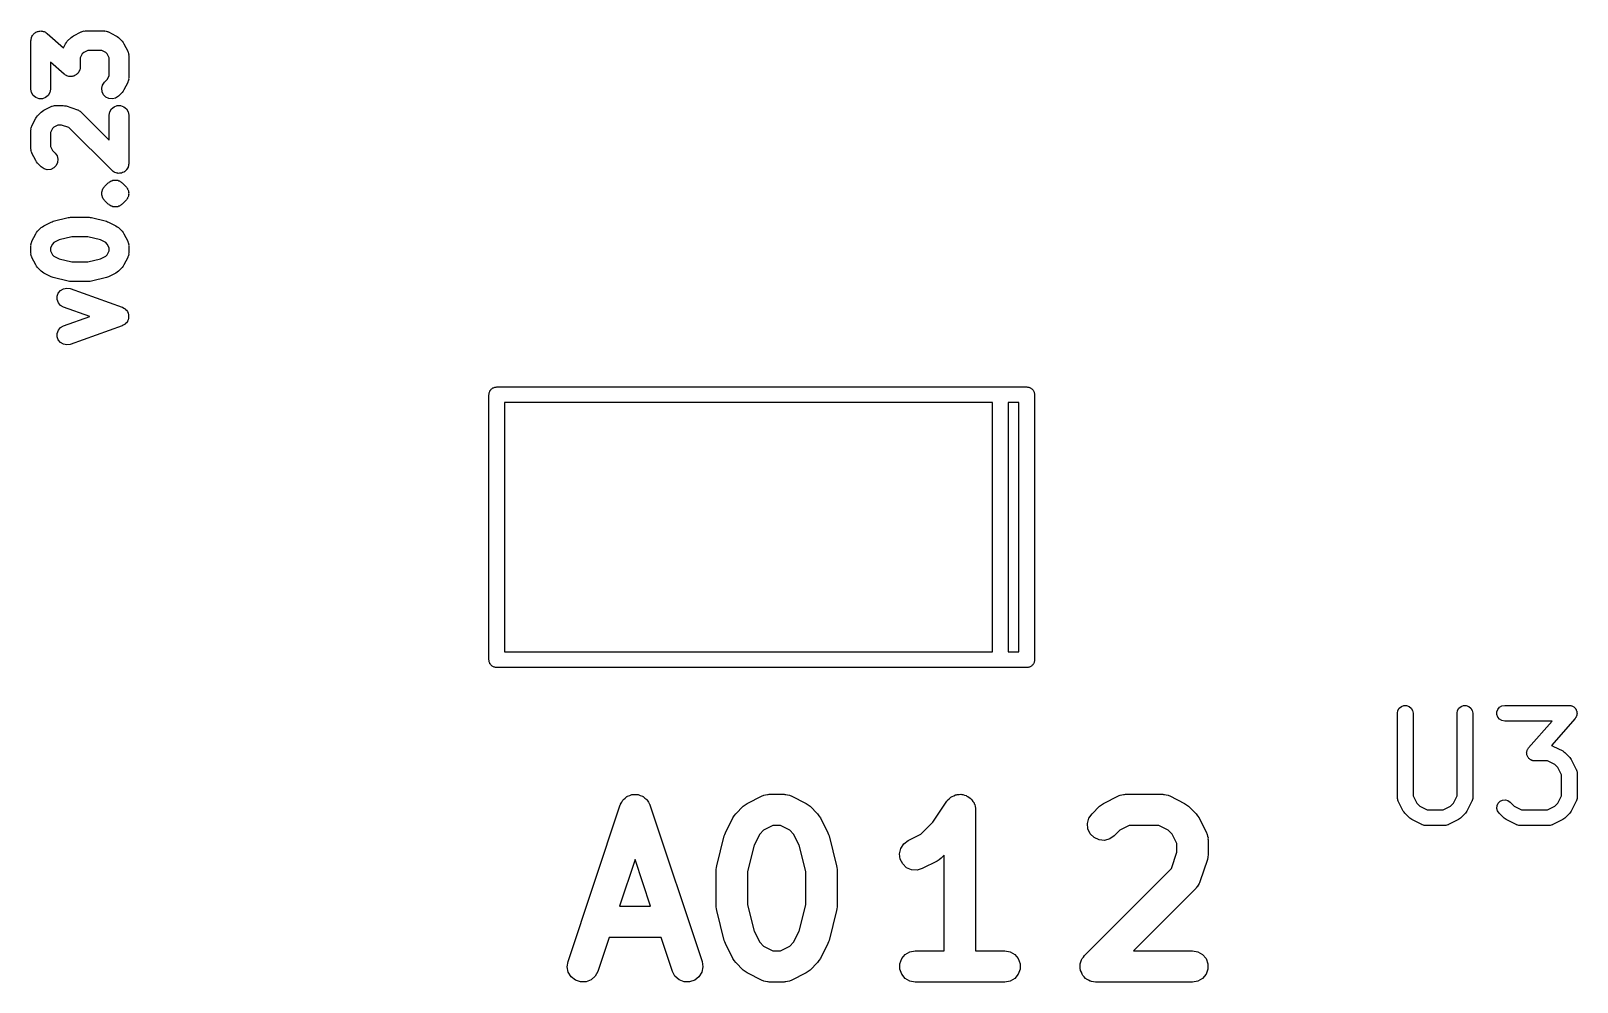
# Model space of a CAD drawing. Extents: x -2.5 to 29.1, y -2.1 to 32.5.
# Drawn here: x -2.5 to 12.31, y 23.37 to 32.49 of the extents above; entities that cross this region are included whole.
import ezdxf

# ---------------------------------------------------------------- set-up
doc = ezdxf.new("R2010")
doc.units = 0
doc.header["$MEASUREMENT"] = 0
doc.layers.add('BLACK', color=7, linetype='CONTINUOUS')

msp = doc.modelspace()

# ---------------------------------------------------------------- linework, layer by layer
at = {"layer": 'Black'}
for p, q in [((-2.48253, 32.4531), (-2.47551, 32.459)), ((-2.47551, 32.459), (-2.46948, 32.4659)), ((-2.46948, 32.4659), (-2.46313, 32.4694)), ((-2.46313, 32.4694), (-2.45759, 32.474)), ((-2.45759, 32.474), (-2.44898, 32.4772)), ((-2.44898, 32.4772), (-2.44095, 32.4816)), ((-2.44095, 32.4816), (-2.4338, 32.4827)), ((-2.4338, 32.4827), (-2.42699, 32.4852)), ((-2.42699, 32.4852), (-2.41783, 32.4852)), ((-2.41783, 32.4852), (-2.40877, 32.4866)), ((-2.40877, 32.4866), (-2.40167, 32.4852)), ((-2.40167, 32.4852), (-2.39443, 32.4852)), ((-2.39443, 32.4852), (-2.38582, 32.482)), ((-2.38582, 32.482), (-2.37683, 32.4803)), ((-2.37683, 32.4803), (-2.37064, 32.4765)), ((-2.37064, 32.4765), (-2.36384, 32.474)), ((-2.36384, 32.474), (-2.35682, 32.4682)), ((-2.35682, 32.4682), (-2.34898, 32.4634)), ((-2.34898, 32.4634), (-2.19185, 32.3259)), ((-2.0955, 32.441), (-2.02407, 32.4767)), ((-2.02407, 32.4767), (-2.01889, 32.4783)), ((-2.01889, 32.4783), (-2.01421, 32.481)), ((-2.01421, 32.481), (-2.00339, 32.4829)), ((-2.00339, 32.4829), (-1.99286, 32.486)), ((-1.99286, 32.486), (-1.98747, 32.4857)), ((-1.98747, 32.4857), (-1.98214, 32.4866)), ((-1.98214, 32.4866), (-1.80357, 32.4866)), ((-1.80357, 32.4866), (-1.79825, 32.4857)), ((-1.79825, 32.4857), (-1.79285, 32.486)), ((-1.79285, 32.486), (-1.78232, 32.4829)), ((-1.78232, 32.4829), (-1.77151, 32.481)), ((-1.77151, 32.481), (-1.76683, 32.4783)), ((-1.76683, 32.4783), (-1.76164, 32.4767)), ((-1.76164, 32.4767), (-1.69022, 32.441)), ((-2.50446, 32.3929), (-2.50287, 32.4019)), ((-2.50446, 31.9286), (-2.50446, 32.3929)), ((-2.50287, 32.4019), (-2.50268, 32.411)), ((-2.50268, 32.411), (-2.50007, 32.4178)), ((-2.50007, 32.4178), (-2.49881, 32.4249)), ((-2.49881, 32.4249), (-2.49423, 32.4329)), ((-2.49423, 32.4329), (-2.49092, 32.4414)), ((-2.49092, 32.4414), (-2.48615, 32.4469)), ((-2.48615, 32.4469), (-2.48253, 32.4531)), ((-2.19185, 32.3259), (-2.17314, 32.3634)), ((-2.17314, 32.3634), (-2.16419, 32.3754)), ((-2.16419, 32.3754), (-2.15558, 32.3877)), ((-2.15558, 32.3877), (-2.11986, 32.4234)), ((-2.11986, 32.4234), (-2.10755, 32.4321)), ((-2.10755, 32.4321), (-2.0955, 32.441)), ((-1.69022, 32.441), (-1.67816, 32.4321)), ((-1.67816, 32.4321), (-1.66585, 32.4234)), ((-1.66585, 32.4234), (-1.63014, 32.3877)), ((-1.63014, 32.3877), (-1.62153, 32.3754)), ((-1.62153, 32.3754), (-1.61258, 32.3634)), ((-1.61258, 32.3634), (-1.57686, 32.2919)), ((-2.18674, 32.0723), (-2.31696, 32.1863)), ((-2.31696, 32.1863), (-2.31696, 31.9286)), ((-2.01224, 32.2659), (-2.03125, 32.2279)), ((-2.03125, 32.2279), (-2.03125, 32.1429)), ((-1.99804, 32.2801), (-2.01224, 32.2659)), ((-1.96001, 32.2991), (-1.99804, 32.2801)), ((-1.8257, 32.2991), (-1.96001, 32.2991)), ((-1.78768, 32.2801), (-1.8257, 32.2991)), ((-1.77348, 32.2659), (-1.78768, 32.2801)), ((-1.75446, 32.2279), (-1.77348, 32.2659)), ((-1.75446, 32.0578), (-1.75446, 32.2279)), ((-1.57686, 32.2919), (-1.57532, 32.2867)), ((-1.57532, 32.2867), (-1.57262, 32.2821)), ((-1.57262, 32.2821), (-1.57071, 32.2712)), ((-1.57071, 32.2712), (-1.56758, 32.2607)), ((-1.56758, 32.2607), (-1.5679, 32.2553)), ((-1.5679, 32.2553), (-1.56696, 32.25)), ((-1.56696, 32.25), (-1.56696, 32.0357)), ((-2.1789, 32.0676), (-2.18674, 32.0723)), ((-2.17188, 32.0617), (-2.1789, 32.0676)), ((-2.16507, 32.0592), (-2.17188, 32.0617)), ((-2.15888, 32.0554), (-2.16507, 32.0592)), ((-2.14989, 32.0537), (-2.15888, 32.0554)), ((-2.14128, 32.0505), (-2.14989, 32.0537)), ((-2.13404, 32.0505), (-2.14128, 32.0505)), ((-2.12694, 32.0491), (-2.13404, 32.0505)), ((-2.11789, 32.0505), (-2.12694, 32.0491)), ((-2.10872, 32.0505), (-2.11789, 32.0505)), ((-2.10192, 32.053), (-2.10872, 32.0505)), ((-2.09477, 32.0541), (-2.10192, 32.053)), ((-2.08674, 32.0585), (-2.09477, 32.0541)), ((-2.07812, 32.0617), (-2.08674, 32.0585)), ((-2.07258, 32.0663), (-2.07812, 32.0617)), ((-2.06624, 32.0698), (-2.07258, 32.0663)), ((-2.0602, 32.0767), (-2.06624, 32.0698)), ((-2.05318, 32.0826), (-2.0602, 32.0767)), ((-2.04956, 32.0889), (-2.05318, 32.0826)), ((-2.0448, 32.0943), (-2.04956, 32.0889)), ((-2.04148, 32.1029), (-2.0448, 32.0943)), ((-2.0369, 32.1108), (-2.04148, 32.1029)), ((-2.03565, 32.1179), (-2.0369, 32.1108)), ((-2.03303, 32.1247), (-2.03565, 32.1179)), ((-2.03284, 32.1338), (-2.03303, 32.1247)), ((-2.03125, 32.1429), (-2.03284, 32.1338)), ((-1.79843, 31.9949), (-1.77348, 32.0198)), ((-1.77348, 32.0198), (-1.75446, 32.0578)), ((-1.57071, 32.0145), (-1.57262, 32.0037)), ((-1.56758, 32.025), (-1.57071, 32.0145)), ((-1.56696, 32.0357), (-1.5679, 32.0304)), ((-1.5679, 32.0304), (-1.56758, 32.025)), ((-2.49881, 31.8965), (-2.50446, 31.9286)), ((-2.48253, 31.8683), (-2.49881, 31.8965)), ((-2.45759, 31.8474), (-2.48253, 31.8683)), ((-2.3389, 31.8683), (-2.36384, 31.8474)), ((-2.32262, 31.8965), (-2.3389, 31.8683)), ((-2.31696, 31.9286), (-2.32262, 31.8965)), ((-1.82554, 31.9367), (-1.81711, 31.9682)), ((-1.8227, 31.9043), (-1.82554, 31.9367)), ((-1.80894, 31.8748), (-1.8227, 31.9043)), ((-1.81711, 31.9682), (-1.79843, 31.9949)), ((-1.78592, 31.8518), (-1.80894, 31.8748)), ((-1.66585, 31.8623), (-1.69252, 31.8436)), ((-1.63014, 31.898), (-1.66585, 31.8623)), ((-1.62153, 31.9103), (-1.63014, 31.898)), ((-1.61258, 31.9224), (-1.62153, 31.9103)), ((-1.57686, 31.9938), (-1.61258, 31.9224)), ((-1.57532, 31.999), (-1.57686, 31.9938)), ((-1.57262, 32.0037), (-1.57532, 31.999)), ((-2.42699, 31.8362), (-2.45759, 31.8474)), ((-2.39443, 31.8362), (-2.42699, 31.8362)), ((-2.40558, 31.7091), (-2.39328, 31.7178)), ((-2.36384, 31.8474), (-2.39443, 31.8362)), ((-2.39328, 31.7178), (-2.38121, 31.7267)), ((-2.38121, 31.7267), (-2.30978, 31.7624)), ((-2.30978, 31.7624), (-2.3046, 31.764)), ((-2.3046, 31.764), (-2.29992, 31.7667)), ((-2.29992, 31.7667), (-2.2891, 31.7686)), ((-2.2891, 31.7686), (-2.27858, 31.7717)), ((-2.27858, 31.7717), (-2.27318, 31.7714)), ((-2.27318, 31.7714), (-2.26786, 31.7723)), ((-2.26786, 31.7723), (-2.19643, 31.7723)), ((-2.19643, 31.7723), (-2.18164, 31.7697)), ((-2.18164, 31.7697), (-2.16678, 31.7675)), ((-2.16678, 31.7675), (-2.05964, 31.7318)), ((-2.05964, 31.7318), (-2.05489, 31.7292)), ((-2.05489, 31.7292), (-2.04967, 31.7278)), ((-2.04967, 31.7278), (-2.04067, 31.7215)), ((-2.04067, 31.7215), (-2.03101, 31.7163)), ((-2.03101, 31.7163), (-2.02742, 31.7122)), ((-1.75641, 31.838), (-1.78592, 31.8518)), ((-1.72397, 31.8352), (-1.75641, 31.838)), ((-1.74881, 31.7106), (-1.73253, 31.7388)), ((-1.73253, 31.7388), (-1.70759, 31.7598)), ((-1.69252, 31.8436), (-1.72397, 31.8352)), ((-1.70759, 31.7598), (-1.67699, 31.7709)), ((-1.67699, 31.7709), (-1.64443, 31.7709)), ((-1.64443, 31.7709), (-1.61384, 31.7598)), ((-1.61384, 31.7598), (-1.5889, 31.7388)), ((-1.5889, 31.7388), (-1.57262, 31.7106)), ((-2.50072, 31.557), (-2.49881, 31.5678)), ((-2.49881, 31.5678), (-2.49611, 31.5725)), ((-2.49611, 31.5725), (-2.49457, 31.5776)), ((-2.49457, 31.5776), (-2.45885, 31.6491)), ((-2.45885, 31.6491), (-2.4499, 31.6611)), ((-2.4499, 31.6611), (-2.44129, 31.6734)), ((-2.44129, 31.6734), (-2.40558, 31.7091)), ((-2.28375, 31.5658), (-2.29795, 31.5516)), ((-2.24573, 31.5848), (-2.28375, 31.5658)), ((-2.21164, 31.5848), (-2.24573, 31.5848)), ((-2.13993, 31.5609), (-2.21164, 31.5848)), ((-2.02742, 31.7122), (-2.02299, 31.7091)), ((-2.02299, 31.7091), (-1.75446, 31.4406)), ((-1.75446, 31.6786), (-1.74881, 31.7106)), ((-1.75446, 31.4406), (-1.75446, 31.6786)), ((-1.57262, 31.7106), (-1.56696, 31.6786)), ((-1.56696, 31.6786), (-1.56696, 31.2143)), ((-2.50446, 31.5357), (-2.50352, 31.541)), ((-2.50446, 31.3571), (-2.50446, 31.5357)), ((-2.50385, 31.5464), (-2.50072, 31.557)), ((-2.50352, 31.541), (-2.50385, 31.5464)), ((-2.29795, 31.5516), (-2.31696, 31.5136)), ((-2.31696, 31.5136), (-2.31696, 31.3793)), ((-1.727, 31.148), (-2.13993, 31.5609)), ((-2.50352, 31.3518), (-2.50446, 31.3571)), ((-2.50385, 31.3464), (-2.50352, 31.3518)), ((-2.50072, 31.3359), (-2.50385, 31.3464)), ((-2.49881, 31.3251), (-2.50072, 31.3359)), ((-2.49611, 31.3204), (-2.49881, 31.3251)), ((-2.49457, 31.3152), (-2.49611, 31.3204)), ((-2.45885, 31.2438), (-2.49457, 31.3152)), ((-2.31696, 31.3793), (-2.29795, 31.3412)), ((-2.29795, 31.3412), (-2.27299, 31.3163)), ((-2.27299, 31.3163), (-2.25432, 31.2896)), ((-2.25432, 31.2896), (-2.24589, 31.2582)), ((-2.4499, 31.2317), (-2.45885, 31.2438)), ((-2.44129, 31.2194), (-2.4499, 31.2317)), ((-2.40558, 31.1837), (-2.44129, 31.2194)), ((-2.37891, 31.165), (-2.40558, 31.1837)), ((-2.34746, 31.1566), (-2.37891, 31.165)), ((-2.31502, 31.1594), (-2.34746, 31.1566)), ((-2.28551, 31.1732), (-2.31502, 31.1594)), ((-2.26249, 31.1962), (-2.28551, 31.1732)), ((-2.24873, 31.2257), (-2.26249, 31.1962)), ((-2.24589, 31.2582), (-2.24873, 31.2257)), ((-1.71697, 31.141), (-1.727, 31.148)), ((-1.70759, 31.1331), (-1.71697, 31.141)), ((-1.70371, 31.1317), (-1.70759, 31.1331)), ((-1.70033, 31.1293), (-1.70371, 31.1317)), ((-1.68851, 31.1261), (-1.70033, 31.1293)), ((-1.67699, 31.122), (-1.68851, 31.1261)), ((-1.67287, 31.122), (-1.67699, 31.122)), ((-1.66888, 31.1209), (-1.67287, 31.122)), ((-1.65668, 31.122), (-1.66888, 31.1209)), ((-1.64443, 31.122), (-1.65668, 31.122)), ((-1.64056, 31.1234), (-1.64443, 31.122)), ((-1.63645, 31.1237), (-1.64056, 31.1234)), ((-1.62534, 31.1289), (-1.63645, 31.1237)), ((-1.61384, 31.1331), (-1.62534, 31.1289)), ((-1.61068, 31.1357), (-1.61384, 31.1331)), ((-1.60694, 31.1375), (-1.61068, 31.1357)), ((-1.59828, 31.1462), (-1.60694, 31.1375)), ((-1.5889, 31.154), (-1.59828, 31.1462)), ((-1.58684, 31.1576), (-1.5889, 31.154)), ((-1.58392, 31.1605), (-1.58684, 31.1576)), ((-1.57874, 31.1716), (-1.58392, 31.1605)), ((-1.57262, 31.1822), (-1.57874, 31.1716)), ((-1.5719, 31.1863), (-1.57262, 31.1822)), ((-1.57016, 31.19), (-1.5719, 31.1863)), ((-1.56909, 31.2022), (-1.57016, 31.19)), ((-1.56696, 31.2143), (-1.56909, 31.2022)), ((-1.81474, 30.9716), (-1.81333, 30.9754)), ((-1.81333, 30.9754), (-1.81068, 30.9786)), ((-1.81068, 30.9786), (-1.80894, 30.9823)), ((-1.80894, 30.9823), (-1.80314, 30.9881)), ((-1.80314, 30.9881), (-1.79844, 30.9949)), ((-1.79844, 30.9949), (-1.76272, 31.0306)), ((-1.76272, 31.0306), (-1.75601, 31.0353)), ((-1.75601, 31.0353), (-1.7502, 31.0411)), ((-1.7502, 31.0411), (-1.74276, 31.0445)), ((-1.74276, 31.0445), (-1.73605, 31.0493)), ((-1.73605, 31.0493), (-1.72813, 31.0514)), ((-1.72813, 31.0514), (-1.72069, 31.0548)), ((-1.72069, 31.0548), (-1.71252, 31.0556)), ((-1.71252, 31.0556), (-1.7046, 31.0577)), ((-1.7046, 31.0577), (-1.69643, 31.057)), ((-1.69643, 31.057), (-1.68826, 31.0577)), ((-1.68826, 31.0577), (-1.68034, 31.0556)), ((-1.68034, 31.0556), (-1.67217, 31.0548)), ((-1.67217, 31.0548), (-1.66473, 31.0514)), ((-1.66473, 31.0514), (-1.65681, 31.0493)), ((-1.65681, 31.0493), (-1.65009, 31.0445)), ((-1.65009, 31.0445), (-1.64266, 31.0411)), ((-1.64266, 31.0411), (-1.63685, 31.0353)), ((-1.63685, 31.0353), (-1.63014, 31.0306)), ((-1.63014, 31.0306), (-1.59442, 30.9949)), ((-1.59442, 30.9949), (-1.58972, 30.9881)), ((-1.58972, 30.9881), (-1.58392, 30.9823)), ((-1.58392, 30.9823), (-1.58217, 30.9786)), ((-1.58217, 30.9786), (-1.57952, 30.9754)), ((-1.57952, 30.9754), (-1.57811, 30.9716)), ((-1.82554, 30.9367), (-1.82447, 30.9407)), ((-1.82482, 30.9286), (-1.82554, 30.9367)), ((-1.82554, 30.9204), (-1.82482, 30.9286)), ((-1.82447, 30.9164), (-1.82554, 30.9204)), ((-1.82447, 30.9449), (-1.82306, 30.9487)), ((-1.82447, 30.9407), (-1.82447, 30.9449)), ((-1.82447, 30.9123), (-1.82447, 30.9164)), ((-1.82306, 30.9084), (-1.82447, 30.9123)), ((-1.82306, 30.9487), (-1.8227, 30.9528)), ((-1.8227, 30.9043), (-1.82306, 30.9084)), ((-1.8227, 30.9528), (-1.81923, 30.9603)), ((-1.81923, 30.8969), (-1.8227, 30.9043)), ((-1.81923, 30.9603), (-1.81711, 30.9682)), ((-1.81711, 30.8889), (-1.81923, 30.8969)), ((-1.81711, 30.9682), (-1.81474, 30.9716)), ((-1.81474, 30.8856), (-1.81711, 30.8889)), ((-1.81333, 30.8817), (-1.81474, 30.8856)), ((-1.81068, 30.8785), (-1.81333, 30.8817)), ((-1.80894, 30.8748), (-1.81068, 30.8785)), ((-1.80314, 30.869), (-1.80894, 30.8748)), ((-1.79843, 30.8623), (-1.80314, 30.869)), ((-1.76272, 30.8266), (-1.79843, 30.8623)), ((-1.756, 30.8219), (-1.76272, 30.8266)), ((-1.63014, 30.8266), (-1.63686, 30.8219)), ((-1.59442, 30.8623), (-1.63014, 30.8266)), ((-1.58972, 30.869), (-1.59442, 30.8623)), ((-1.58392, 30.8748), (-1.58972, 30.869)), ((-1.58217, 30.8785), (-1.58392, 30.8748)), ((-1.57952, 30.8817), (-1.58217, 30.8785)), ((-1.57811, 30.8856), (-1.57952, 30.8817)), ((-1.57811, 30.9716), (-1.57575, 30.9682)), ((-1.57575, 30.8889), (-1.57811, 30.8856)), ((-1.57575, 30.9682), (-1.57362, 30.9603)), ((-1.57363, 30.8969), (-1.57575, 30.8889)), ((-1.57016, 30.9043), (-1.57363, 30.8969)), ((-1.57362, 30.9603), (-1.57016, 30.9528)), ((-1.57016, 30.9528), (-1.5698, 30.9487)), ((-1.5698, 30.9084), (-1.57016, 30.9043)), ((-1.5698, 30.9487), (-1.56839, 30.9449)), ((-1.56839, 30.9123), (-1.5698, 30.9084)), ((-1.56839, 30.9449), (-1.56839, 30.9407)), ((-1.56839, 30.9407), (-1.56732, 30.9367)), ((-1.56732, 30.9204), (-1.56839, 30.9164)), ((-1.56839, 30.9164), (-1.56839, 30.9123)), ((-1.56732, 30.9367), (-1.56803, 30.9286)), ((-1.56803, 30.9286), (-1.56732, 30.9204)), ((-2.29059, 30.6624), (-2.14774, 30.6981)), ((-2.14774, 30.6981), (-2.1363, 30.6989)), ((-2.1363, 30.6989), (-2.125, 30.7009)), ((-2.125, 30.7009), (-1.94643, 30.7009)), ((-1.94643, 30.7009), (-1.93513, 30.6989)), ((-1.93513, 30.6989), (-1.92369, 30.6981)), ((-1.92369, 30.6981), (-1.78083, 30.6624)), ((-1.7502, 30.8161), (-1.756, 30.8219)), ((-1.74277, 30.8126), (-1.7502, 30.8161)), ((-1.73605, 30.8079), (-1.74277, 30.8126)), ((-1.72813, 30.8058), (-1.73605, 30.8079)), ((-1.72069, 30.8023), (-1.72813, 30.8058)), ((-1.71252, 30.8016), (-1.72069, 30.8023)), ((-1.7046, 30.7995), (-1.71252, 30.8016)), ((-1.69643, 30.8002), (-1.7046, 30.7995)), ((-1.68826, 30.7995), (-1.69643, 30.8002)), ((-1.68033, 30.8016), (-1.68826, 30.7995)), ((-1.67216, 30.8023), (-1.68033, 30.8016)), ((-1.66473, 30.8058), (-1.67216, 30.8023)), ((-1.65681, 30.8079), (-1.66473, 30.8058)), ((-1.65009, 30.8126), (-1.65681, 30.8079)), ((-1.64266, 30.8161), (-1.65009, 30.8126)), ((-1.63686, 30.8219), (-1.64266, 30.8161)), ((-2.49457, 30.4705), (-2.45885, 30.5419)), ((-2.45885, 30.5419), (-2.4499, 30.554)), ((-2.4499, 30.554), (-2.44129, 30.5663)), ((-2.44129, 30.5663), (-2.40558, 30.602)), ((-2.40558, 30.602), (-2.39328, 30.6106)), ((-2.39328, 30.6106), (-2.38121, 30.6196)), ((-2.38121, 30.6196), (-2.30978, 30.6553)), ((-2.30978, 30.6553), (-2.29996, 30.6582)), ((-2.29996, 30.6582), (-2.29059, 30.6624)), ((-1.78083, 30.6624), (-1.77147, 30.6582)), ((-1.77147, 30.6582), (-1.76164, 30.6553)), ((-1.76164, 30.6553), (-1.69022, 30.6196)), ((-1.69022, 30.6196), (-1.67815, 30.6106)), ((-1.67815, 30.6106), (-1.66585, 30.602)), ((-1.66585, 30.602), (-1.63014, 30.5663)), ((-1.63014, 30.5663), (-1.62153, 30.554)), ((-1.62153, 30.554), (-1.61258, 30.5419)), ((-1.61258, 30.5419), (-1.57686, 30.4705)), ((-2.50446, 30.4286), (-2.50352, 30.4339)), ((-2.50446, 30.3571), (-2.50446, 30.4286)), ((-2.50385, 30.4393), (-2.50072, 30.4498)), ((-2.50352, 30.4339), (-2.50385, 30.4393)), ((-2.50072, 30.4498), (-2.49881, 30.4606)), ((-2.49881, 30.4606), (-2.49611, 30.4653)), ((-2.49611, 30.4653), (-2.49457, 30.4705)), ((-2.29795, 30.4445), (-2.31696, 30.4064)), ((-2.31696, 30.4064), (-2.31696, 30.3793)), ((-2.31696, 30.3793), (-2.29795, 30.3412)), ((-2.28375, 30.4587), (-2.29795, 30.4445)), ((-2.23514, 30.483), (-2.28375, 30.4587)), ((-2.11346, 30.5134), (-2.23514, 30.483)), ((-1.95797, 30.5134), (-2.11346, 30.5134)), ((-1.83629, 30.483), (-1.95797, 30.5134)), ((-1.78767, 30.4587), (-1.83629, 30.483)), ((-1.77348, 30.4445), (-1.78767, 30.4587)), ((-1.75446, 30.4064), (-1.77348, 30.4445)), ((-1.77348, 30.3412), (-1.75446, 30.3793)), ((-1.75446, 30.3793), (-1.75446, 30.4064)), ((-1.57686, 30.4705), (-1.57532, 30.4653)), ((-1.57532, 30.4653), (-1.57262, 30.4606)), ((-1.57262, 30.4606), (-1.57071, 30.4498)), ((-1.57071, 30.4498), (-1.56758, 30.4393)), ((-1.56758, 30.4393), (-1.5679, 30.4339)), ((-1.5679, 30.4339), (-1.56696, 30.4286)), ((-1.56696, 30.4286), (-1.56696, 30.3571)), ((-2.50352, 30.3518), (-2.50446, 30.3571)), ((-2.50385, 30.3464), (-2.50352, 30.3518)), ((-2.50072, 30.3359), (-2.50385, 30.3464)), ((-2.49881, 30.3251), (-2.50072, 30.3359)), ((-2.49611, 30.3204), (-2.49881, 30.3251)), ((-2.49457, 30.3152), (-2.49611, 30.3204)), ((-2.45885, 30.2438), (-2.49457, 30.3152)), ((-2.4499, 30.2317), (-2.45885, 30.2438)), ((-2.44129, 30.2194), (-2.4499, 30.2317)), ((-2.29795, 30.3412), (-2.28375, 30.327)), ((-2.28375, 30.327), (-2.23514, 30.3027)), ((-2.23514, 30.3027), (-2.11346, 30.2723)), ((-2.11346, 30.2723), (-1.95797, 30.2723)), ((-1.95797, 30.2723), (-1.83629, 30.3027)), ((-1.83629, 30.3027), (-1.78768, 30.327)), ((-1.78768, 30.327), (-1.77348, 30.3412)), ((-1.62153, 30.2317), (-1.63014, 30.2194)), ((-1.61258, 30.2438), (-1.62153, 30.2317)), ((-1.57686, 30.3152), (-1.61258, 30.2438)), ((-1.57532, 30.3204), (-1.57686, 30.3152)), ((-1.57262, 30.3251), (-1.57532, 30.3204)), ((-1.57071, 30.3359), (-1.57262, 30.3251)), ((-1.56758, 30.3464), (-1.57071, 30.3359)), ((-1.56696, 30.3571), (-1.5679, 30.3518)), ((-1.5679, 30.3518), (-1.56758, 30.3464)), ((-2.40558, 30.1837), (-2.44129, 30.2194)), ((-2.39328, 30.1751), (-2.40558, 30.1837)), ((-2.38121, 30.1661), (-2.39328, 30.1751)), ((-2.30978, 30.1304), (-2.38121, 30.1661)), ((-2.29996, 30.1275), (-2.30978, 30.1304)), ((-2.29059, 30.1233), (-2.29996, 30.1275)), ((-2.14774, 30.0876), (-2.29059, 30.1233)), ((-2.1363, 30.0868), (-2.14774, 30.0876)), ((-2.125, 30.0848), (-2.1363, 30.0868)), ((-1.94643, 30.0848), (-2.125, 30.0848)), ((-1.93513, 30.0868), (-1.94643, 30.0848)), ((-1.92369, 30.0876), (-1.93513, 30.0868)), ((-1.78083, 30.1233), (-1.92369, 30.0876)), ((-1.77147, 30.1275), (-1.78083, 30.1233)), ((-1.76164, 30.1304), (-1.77147, 30.1275)), ((-1.69022, 30.1661), (-1.76164, 30.1304)), ((-1.67816, 30.1751), (-1.69022, 30.1661)), ((-1.66585, 30.1837), (-1.67816, 30.1751)), ((-1.63014, 30.2194), (-1.66585, 30.1837)), ((-2.25314, 29.9443), (-2.24219, 29.975)), ((-2.25294, 29.9117), (-2.25314, 29.9443)), ((-2.24219, 29.975), (-2.22141, 30)), ((-2.22141, 30), (-2.19331, 30.0165)), ((-2.19331, 30.0165), (-2.16128, 30.0223)), ((-2.16128, 30.0223), (-2.12918, 30.0169)), ((-2.12918, 30.0169), (-1.62918, 29.8383)), ((-2.24162, 29.8812), (-2.25294, 29.9117)), ((-2.22054, 29.8564), (-2.24162, 29.8812)), ((-2.19225, 29.8403), (-2.22054, 29.8564)), ((-1.93945, 29.75), (-2.19225, 29.8403)), ((-1.62918, 29.8383), (-1.62868, 29.838)), ((-1.62868, 29.838), (-1.62812, 29.8379)), ((-1.62812, 29.8379), (-1.61452, 29.8299)), ((-1.61452, 29.8299), (-1.60089, 29.8222)), ((-1.60089, 29.8222), (-1.60052, 29.8217)), ((-1.60052, 29.8217), (-1.60002, 29.8214)), ((-1.60002, 29.8214), (-1.58997, 29.8093)), ((-1.58997, 29.8093), (-1.57981, 29.7974)), ((-1.57981, 29.7974), (-1.57961, 29.7968)), ((-1.57961, 29.7968), (-1.57924, 29.7964)), ((-1.57924, 29.7964), (-1.57394, 29.7815)), ((-2.24162, 29.6188), (-2.22054, 29.6436)), ((-2.22054, 29.6436), (-2.19224, 29.6597)), ((-2.19224, 29.6597), (-1.93945, 29.75)), ((-1.62918, 29.6617), (-2.12918, 29.4831)), ((-1.62868, 29.662), (-1.62918, 29.6617)), ((-1.62812, 29.6621), (-1.62868, 29.662)), ((-1.61455, 29.67), (-1.62812, 29.6621)), ((-1.60089, 29.6778), (-1.61455, 29.67)), ((-1.60052, 29.6783), (-1.60089, 29.6778)), ((-1.60002, 29.6785), (-1.60052, 29.6783)), ((-1.58999, 29.6907), (-1.60002, 29.6785)), ((-1.57981, 29.7026), (-1.58999, 29.6907)), ((-1.57961, 29.7032), (-1.57981, 29.7026)), ((-1.57924, 29.7036), (-1.57961, 29.7032)), ((-1.57396, 29.7184), (-1.57924, 29.7036)), ((-1.56849, 29.7332), (-1.57396, 29.7184)), ((-1.57394, 29.7815), (-1.56849, 29.7668)), ((-1.56849, 29.7668), (-1.56848, 29.7663)), ((-1.56848, 29.7337), (-1.56849, 29.7332)), ((-1.56848, 29.7663), (-1.56829, 29.7657)), ((-1.56829, 29.7343), (-1.56848, 29.7337)), ((-1.56829, 29.7657), (-1.56839, 29.75)), ((-1.56839, 29.75), (-1.56829, 29.7343)), ((-2.25314, 29.5557), (-2.25294, 29.5883)), ((-2.24219, 29.525), (-2.25314, 29.5557)), ((-2.25294, 29.5883), (-2.24162, 29.6188)), ((-2.22141, 29.5), (-2.24219, 29.525)), ((-2.19331, 29.4835), (-2.22141, 29.5)), ((-2.16128, 29.4777), (-2.19331, 29.4835)), ((-2.12918, 29.4831), (-2.16128, 29.4777)), ((1.89927, 29.0425), (1.90255, 29.0482)), ((1.90255, 29.0482), (1.90757, 29.0524)), ((1.90757, 29.0524), (1.91179, 29.0575)), ((1.91179, 29.0575), (1.91747, 29.0607)), ((1.91747, 29.0607), (1.9225, 29.065)), ((1.9225, 29.065), (1.92867, 29.0672)), ((1.92867, 29.0672), (1.93435, 29.0705)), ((1.93435, 29.0705), (1.94081, 29.0716)), ((1.94081, 29.0716), (1.94698, 29.0739)), ((1.94698, 29.0739), (1.95354, 29.0739)), ((1.95354, 29.0739), (1.96, 29.075)), ((1.96, 29.075), (4.5, 29.075)), ((4.5, 29.075), (7.04, 29.075)), ((7.04, 29.075), (7.04646, 29.0739)), ((7.04646, 29.0739), (7.05302, 29.0739)), ((7.05302, 29.0739), (7.05919, 29.0716)), ((7.05919, 29.0716), (7.06565, 29.0705)), ((7.06565, 29.0705), (7.07133, 29.0672)), ((7.07133, 29.0672), (7.0775, 29.065)), ((7.0775, 29.065), (7.08253, 29.0607)), ((7.08253, 29.0607), (7.08821, 29.0575)), ((7.08821, 29.0575), (7.09243, 29.0524)), ((7.09243, 29.0524), (7.09745, 29.0482)), ((7.09745, 29.0482), (7.10073, 29.0425)), ((1.885, 29), (1.88614, 29.0065)), ((1.885, 26.46), (1.885, 29)), ((1.88614, 29.013), (1.88838, 29.0192)), ((1.88614, 29.0065), (1.88614, 29.013)), ((1.88838, 29.0192), (1.88952, 29.0257)), ((1.88952, 29.0257), (1.8928, 29.0313)), ((1.8928, 29.0313), (1.89505, 29.0375)), ((1.89505, 29.0375), (1.89927, 29.0425)), ((4.5, 28.925), (2.035, 28.925)), ((2.035, 28.925), (2.035, 26.535)), ((6.711, 28.925), (4.5, 28.925)), ((6.711, 26.535), (6.711, 28.925)), ((6.861, 28.925), (6.861, 26.535)), ((6.965, 28.925), (6.861, 28.925)), ((6.965, 26.535), (6.965, 28.925)), ((7.10073, 29.0425), (7.10495, 29.0375)), ((7.10495, 29.0375), (7.1072, 29.0313)), ((7.1072, 29.0313), (7.11048, 29.0257)), ((7.11048, 29.0257), (7.11162, 29.0192)), ((7.11162, 29.0192), (7.11386, 29.013)), ((7.11386, 29.013), (7.11386, 29.0065)), ((7.11386, 29.0065), (7.115, 29)), ((7.115, 29), (7.115, 26.46)), ((2.035, 26.535), (4.5, 26.535)), ((4.5, 26.535), (6.711, 26.535)), ((6.861, 26.535), (6.965, 26.535)), ((1.88614, 26.4535), (1.885, 26.46)), ((1.88614, 26.447), (1.88614, 26.4535)), ((1.88838, 26.4408), (1.88614, 26.447)), ((1.88952, 26.4343), (1.88838, 26.4408)), ((1.8928, 26.4287), (1.88952, 26.4343)), ((1.89505, 26.4225), (1.8928, 26.4287)), ((1.89927, 26.4175), (1.89505, 26.4225)), ((1.90255, 26.4118), (1.89927, 26.4175)), ((1.90757, 26.4076), (1.90255, 26.4118)), ((1.91179, 26.4025), (1.90757, 26.4076)), ((1.91747, 26.3993), (1.91179, 26.4025)), ((1.9225, 26.395), (1.91747, 26.3993)), ((1.92867, 26.3928), (1.9225, 26.395)), ((1.93435, 26.3895), (1.92867, 26.3928)), ((1.94081, 26.3884), (1.93435, 26.3895)), ((1.94698, 26.3861), (1.94081, 26.3884)), ((1.95354, 26.3861), (1.94698, 26.3861)), ((1.96, 26.385), (1.95354, 26.3861)), ((4.5, 26.385), (1.96, 26.385)), ((7.04, 26.385), (4.5, 26.385)), ((7.04646, 26.3861), (7.04, 26.385)), ((7.05302, 26.3861), (7.04646, 26.3861)), ((7.05919, 26.3884), (7.05302, 26.3861)), ((7.06565, 26.3895), (7.05919, 26.3884)), ((7.07133, 26.3928), (7.06565, 26.3895)), ((7.0775, 26.395), (7.07133, 26.3928)), ((7.08253, 26.3993), (7.0775, 26.395)), ((7.08821, 26.4025), (7.08253, 26.3993)), ((7.09243, 26.4076), (7.08821, 26.4025)), ((7.09745, 26.4118), (7.09243, 26.4076)), ((7.10073, 26.4175), (7.09745, 26.4118)), ((7.10495, 26.4225), (7.10073, 26.4175)), ((7.1072, 26.4287), (7.10495, 26.4225)), ((7.11048, 26.4343), (7.1072, 26.4287)), ((7.11162, 26.4408), (7.11048, 26.4343)), ((7.11386, 26.447), (7.11162, 26.4408)), ((7.115, 26.46), (7.11386, 26.4535)), ((7.11386, 26.4535), (7.11386, 26.447)), ((10.5931, 25.9476), (10.5976, 25.9733)), ((10.5931, 25.1381), (10.5931, 25.9476)), ((10.5976, 25.9733), (10.6106, 25.9958)), ((10.6106, 25.9958), (10.6306, 26.0126)), ((10.6306, 26.0126), (10.6551, 26.0215)), ((10.6551, 26.0215), (10.6811, 26.0215)), ((10.6811, 26.0215), (10.7056, 26.0126)), ((10.7056, 26.0126), (10.7255, 25.9958)), ((10.7255, 25.9958), (10.7386, 25.9733)), ((10.7386, 25.9733), (10.7431, 25.9476)), ((10.7431, 25.9476), (10.7431, 25.1558)), ((11.1645, 25.9476), (11.169, 25.9733)), ((11.1645, 25.1558), (11.1645, 25.9476)), ((11.169, 25.9733), (11.1821, 25.9958)), ((11.1821, 25.9958), (11.202, 26.0126)), ((11.202, 26.0126), (11.2265, 26.0215)), ((11.2265, 26.0215), (11.2525, 26.0215)), ((11.2525, 26.0215), (11.277, 26.0126)), ((11.277, 26.0126), (11.297, 25.9958)), ((11.297, 25.9958), (11.31, 25.9733)), ((11.31, 25.9733), (11.3145, 25.9476)), ((11.3145, 25.9476), (11.3145, 25.1381)), ((11.5466, 25.9606), (11.5555, 25.9851)), ((11.5466, 25.9346), (11.5466, 25.9606)), ((11.5555, 25.9101), (11.5466, 25.9346)), ((11.5555, 25.9851), (11.5723, 26.0051)), ((11.5723, 26.0051), (11.5948, 26.0181)), ((11.5948, 26.0181), (11.6205, 26.0226)), ((11.6205, 26.0226), (12.2395, 26.0226)), ((12.2395, 26.0226), (12.2467, 26.0213)), ((12.2467, 26.0213), (12.2541, 26.0212)), ((12.2541, 26.0212), (12.2595, 26.0191)), ((12.2595, 26.0191), (12.2652, 26.0181)), ((12.2652, 26.0181), (12.2715, 26.0144)), ((12.2715, 26.0144), (12.2784, 26.0118)), ((12.2784, 26.0118), (12.2827, 26.008)), ((12.2827, 26.008), (12.2877, 26.0051)), ((12.2877, 26.0051), (12.2924, 25.9995)), ((12.2924, 25.9995), (12.298, 25.9946)), ((12.298, 25.9946), (12.3008, 25.9896)), ((12.3008, 25.9896), (12.3045, 25.9851)), ((12.3045, 25.9851), (12.307, 25.9782)), ((12.307, 25.9782), (12.3105, 25.9718)), ((12.3105, 25.9718), (12.3114, 25.9661)), ((12.3134, 25.9346), (12.3109, 25.9277)), ((12.3114, 25.9661), (12.3134, 25.9606)), ((12.3134, 25.9606), (12.3134, 25.9533)), ((12.3134, 25.9533), (12.3145, 25.9461)), ((12.3145, 25.9461), (12.3134, 25.9404)), ((12.3134, 25.9404), (12.3134, 25.9346)), ((11.5723, 25.8902), (11.5555, 25.9101)), ((11.5948, 25.8771), (11.5723, 25.8902)), ((11.6205, 25.8726), (11.5948, 25.8771)), ((12.0742, 25.8726), (11.6205, 25.8726)), ((11.8497, 25.6161), (12.0742, 25.8726)), ((12.296, 25.8982), (12.0685, 25.6382)), ((12.2998, 25.9045), (12.296, 25.8982)), ((12.3045, 25.9101), (12.2998, 25.9045)), ((12.3065, 25.9156), (12.3045, 25.9101)), ((12.3095, 25.9205), (12.3065, 25.9156)), ((12.3109, 25.9277), (12.3095, 25.9205)), ((12.0685, 25.6382), (12.0747, 25.6371)), ((12.0747, 25.6371), (12.0784, 25.635)), ((11.8312, 25.5682), (11.8323, 25.5739)), ((11.8323, 25.561), (11.8312, 25.5682)), ((11.8323, 25.5797), (11.8348, 25.5866)), ((11.8323, 25.5739), (11.8323, 25.5797)), ((11.8323, 25.5536), (11.8323, 25.561)), ((11.8343, 25.5482), (11.8323, 25.5536)), ((11.8352, 25.5425), (11.8343, 25.5482)), ((11.8348, 25.5866), (11.8363, 25.5938)), ((11.8387, 25.5361), (11.8352, 25.5425)), ((11.8363, 25.5938), (11.8393, 25.5987)), ((11.8412, 25.5292), (11.8387, 25.5361)), ((11.8393, 25.5987), (11.8412, 25.6042)), ((11.8412, 25.6042), (11.846, 25.6098)), ((11.845, 25.5247), (11.8412, 25.5292)), ((11.8478, 25.5197), (11.845, 25.5247)), ((11.846, 25.6098), (11.8497, 25.6161)), ((11.8533, 25.5148), (11.8478, 25.5197)), ((11.858, 25.5092), (11.8533, 25.5148)), ((11.863, 25.5063), (11.858, 25.5092)), ((11.8674, 25.5025), (11.863, 25.5063)), ((11.8742, 25.4999), (11.8674, 25.5025)), ((11.8805, 25.4962), (11.8742, 25.4999)), ((11.8862, 25.4952), (11.8805, 25.4962)), ((11.8916, 25.4931), (11.8862, 25.4952)), ((11.899, 25.4929), (11.8916, 25.4931)), ((11.9062, 25.4917), (11.899, 25.4929)), ((12.0313, 25.4917), (11.9062, 25.4917)), ((12.0999, 25.4574), (12.0313, 25.4917)), ((12.0784, 25.635), (12.0826, 25.6337)), ((12.0826, 25.6337), (12.1778, 25.5861)), ((12.1778, 25.5861), (12.1875, 25.579)), ((12.1875, 25.579), (12.1973, 25.5721)), ((12.1973, 25.5721), (12.2449, 25.5245)), ((12.2449, 25.5245), (12.2518, 25.5146)), ((12.2518, 25.5146), (12.259, 25.505)), ((12.259, 25.505), (12.3066, 25.4097)), ((12.1303, 25.427), (12.0999, 25.4574)), ((12.1645, 25.3585), (12.1303, 25.427)), ((12.1645, 25.1558), (12.1645, 25.3585)), ((12.3066, 25.4097), (12.3078, 25.4056)), ((12.3078, 25.4056), (12.31, 25.4018)), ((12.31, 25.4018), (12.3115, 25.3932)), ((12.3115, 25.3932), (12.314, 25.3848)), ((12.314, 25.3848), (12.3138, 25.3804)), ((12.3138, 25.3804), (12.3145, 25.3762)), ((12.3145, 25.3762), (12.3145, 25.1381)), ((2.64341, 23.5689), (3.14341, 25.0689)), ((3.14341, 25.0689), (3.14538, 25.0725)), ((3.14538, 25.0725), (3.14621, 25.0766)), ((3.14621, 25.0766), (3.15774, 25.0953)), ((3.15774, 25.0953), (3.16822, 25.1147)), ((3.16822, 25.1147), (3.17132, 25.1174)), ((3.17132, 25.1174), (3.17348, 25.121)), ((3.17348, 25.121), (3.19073, 25.1346)), ((3.19073, 25.1346), (3.2072, 25.1492)), ((3.2072, 25.1492), (3.21105, 25.1508)), ((3.21105, 25.1508), (3.21429, 25.1533)), ((3.21429, 25.1533), (3.23517, 25.1603)), ((3.23517, 25.1603), (3.25564, 25.1684)), ((3.25564, 25.1684), (3.25978, 25.1685)), ((3.25978, 25.1685), (3.26371, 25.1698)), ((3.26371, 25.1698), (3.28571, 25.1692)), ((3.28571, 25.1692), (3.30772, 25.1698)), ((3.30772, 25.1698), (3.31164, 25.1685)), ((3.31164, 25.1685), (3.31579, 25.1684)), ((3.31579, 25.1684), (3.33626, 25.1603)), ((3.33626, 25.1603), (3.35714, 25.1533)), ((3.35714, 25.1533), (3.36038, 25.1508)), ((3.36038, 25.1508), (3.36423, 25.1492)), ((3.36423, 25.1492), (3.3807, 25.1346)), ((3.3807, 25.1346), (3.39795, 25.121)), ((3.39795, 25.121), (3.40011, 25.1174)), ((3.40011, 25.1174), (3.40321, 25.1147)), ((3.40321, 25.1147), (3.41369, 25.0953)), ((3.41369, 25.0953), (3.42521, 25.0766)), ((3.42521, 25.0766), (3.42605, 25.0725)), ((3.42605, 25.0725), (3.42802, 25.0689)), ((3.42802, 25.0689), (3.92802, 23.5689)), ((4.25108, 24.9846), (4.32251, 25.0561)), ((4.32251, 25.0561), (4.34219, 25.0698)), ((4.34219, 25.0698), (4.36149, 25.0842)), ((4.36149, 25.0842), (4.50435, 25.1556)), ((4.50435, 25.1556), (4.51264, 25.1581)), ((4.51264, 25.1581), (4.52013, 25.1624)), ((4.52013, 25.1624), (4.53744, 25.1654)), ((4.53744, 25.1654), (4.55428, 25.1704)), ((4.55428, 25.1704), (4.56291, 25.1699)), ((4.56291, 25.1699), (4.57143, 25.1714)), ((4.57143, 25.1714), (4.71429, 25.1714)), ((4.71429, 25.1714), (4.72281, 25.1699)), ((4.72281, 25.1699), (4.73144, 25.1704)), ((4.73144, 25.1704), (4.74828, 25.1654)), ((4.74828, 25.1654), (4.76559, 25.1624)), ((4.76559, 25.1624), (4.77308, 25.1581)), ((4.77308, 25.1581), (4.78137, 25.1556)), ((4.78137, 25.1556), (4.92422, 25.0842)), ((4.92422, 25.0842), (4.94351, 25.0699)), ((4.94351, 25.0699), (4.96321, 25.0561)), ((4.96321, 25.0561), (5.03464, 24.9846)), ((6.14057, 24.9027), (6.27519, 25.1046)), ((6.27519, 25.1046), (6.28094, 25.1106)), ((6.28094, 25.1106), (6.28509, 25.1178)), ((6.28509, 25.1178), (6.29881, 25.1294)), ((6.29881, 25.1294), (6.31118, 25.1423)), ((6.31118, 25.1423), (6.31863, 25.146)), ((6.31863, 25.146), (6.325, 25.1513)), ((6.325, 25.1513), (6.34182, 25.1575)), ((6.34182, 25.1575), (6.35788, 25.1654)), ((6.35788, 25.1654), (6.36614, 25.1663)), ((6.36614, 25.1663), (6.37395, 25.1691)), ((6.37395, 25.1691), (6.39185, 25.1691)), ((6.39185, 25.1691), (6.40965, 25.1711)), ((6.40965, 25.1711), (6.41774, 25.1691)), ((6.41774, 25.1691), (6.42605, 25.1691)), ((6.42605, 25.1691), (6.44287, 25.163)), ((6.44287, 25.163), (6.46027, 25.1588)), ((6.46027, 25.1588), (6.46719, 25.1542)), ((6.46719, 25.1542), (6.475, 25.1513)), ((6.475, 25.1513), (6.48871, 25.1398)), ((6.48871, 25.1398), (6.50361, 25.1299)), ((6.50361, 25.1299), (6.50854, 25.1232)), ((6.50854, 25.1232), (6.51491, 25.1178)), ((6.51491, 25.1178), (6.52386, 25.1023)), ((6.52386, 25.1023), (6.53446, 25.0879)), ((6.53446, 25.0879), (6.5368, 25.0799)), ((6.5368, 25.0799), (6.54095, 25.0727)), ((6.54095, 25.0727), (6.54406, 25.0551)), ((6.54406, 25.0551), (6.54909, 25.0379)), ((7.66536, 24.9846), (7.73679, 25.0561)), ((7.73679, 25.0561), (7.75648, 25.0698)), ((7.75648, 25.0698), (7.77578, 25.0842)), ((7.77578, 25.0842), (7.91863, 25.1556)), ((7.91863, 25.1556), (7.92692, 25.1581)), ((7.92692, 25.1581), (7.93441, 25.1624)), ((7.93441, 25.1624), (7.95172, 25.1654)), ((7.95172, 25.1654), (7.96856, 25.1704)), ((7.96856, 25.1704), (7.9772, 25.1699)), ((7.9772, 25.1699), (7.98571, 25.1714)), ((7.98571, 25.1714), (8.34286, 25.1714)), ((8.34286, 25.1714), (8.35138, 25.1699)), ((8.35138, 25.1699), (8.36001, 25.1704)), ((8.36001, 25.1704), (8.37685, 25.1654)), ((8.37685, 25.1654), (8.39416, 25.1624)), ((8.39416, 25.1624), (8.40165, 25.1581)), ((8.40165, 25.1581), (8.40994, 25.1556)), ((8.40994, 25.1556), (8.5528, 25.0842)), ((8.5528, 25.0842), (8.57209, 25.0699)), ((8.57209, 25.0699), (8.59178, 25.0561)), ((8.59178, 25.0561), (8.66321, 24.9846)), ((10.5938, 25.1338), (10.5931, 25.1381)), ((10.5936, 25.1295), (10.5938, 25.1338)), ((10.5961, 25.1211), (10.5936, 25.1295)), ((10.5976, 25.1124), (10.5961, 25.1211)), ((10.5998, 25.1087), (10.5976, 25.1124)), ((10.601, 25.1046), (10.5998, 25.1087)), ((10.6486, 25.0093), (10.601, 25.1046)), ((10.7431, 25.1558), (10.7774, 25.0873)), ((10.7774, 25.0873), (10.8078, 25.0569)), ((10.8078, 25.0569), (10.8763, 25.0226)), ((11.0313, 25.0226), (11.0999, 25.0569)), ((11.0999, 25.0569), (11.1303, 25.0873)), ((11.1303, 25.0873), (11.1645, 25.1558)), ((11.3066, 25.1046), (11.259, 25.0093)), ((11.3078, 25.1087), (11.3066, 25.1046)), ((11.31, 25.1124), (11.3078, 25.1087)), ((11.3115, 25.1211), (11.31, 25.1124)), ((11.314, 25.1295), (11.3115, 25.1211)), ((11.3145, 25.1381), (11.3138, 25.1338)), ((11.3138, 25.1338), (11.314, 25.1295)), ((11.5458, 25.0363), (11.548, 25.0623)), ((11.548, 25.0623), (11.559, 25.0859)), ((11.559, 25.0859), (11.5775, 25.1043)), ((11.5775, 25.1043), (11.6011, 25.1153)), ((11.6011, 25.1153), (11.627, 25.1176)), ((11.627, 25.1176), (11.6522, 25.1108)), ((11.6522, 25.1108), (11.6735, 25.0959)), ((11.6735, 25.0959), (11.7125, 25.0569)), ((11.7125, 25.0569), (11.781, 25.0226)), ((12.0313, 25.0226), (12.0999, 25.0569)), ((12.0999, 25.0569), (12.1303, 25.0873)), ((12.1303, 25.0873), (12.1645, 25.1558)), ((12.3066, 25.1046), (12.259, 25.0093)), ((12.3078, 25.1087), (12.3066, 25.1046)), ((12.31, 25.1124), (12.3078, 25.1087)), ((12.3115, 25.1211), (12.31, 25.1124)), ((12.314, 25.1295), (12.3115, 25.1211)), ((12.3145, 25.1381), (12.3138, 25.1338)), ((12.3138, 25.1338), (12.314, 25.1295)), ((4.15155, 24.8028), (4.22298, 24.9457)), ((4.22298, 24.9457), (4.23729, 24.965)), ((4.23729, 24.965), (4.25108, 24.9846)), ((5.03464, 24.9846), (5.04842, 24.965)), ((5.04842, 24.965), (5.06274, 24.9457)), ((5.06274, 24.9457), (5.13416, 24.8028)), ((6.02543, 24.7876), (6.14057, 24.9027)), ((6.54909, 25.0379), (6.54856, 25.0296)), ((6.54856, 25.0296), (6.55, 25.0214)), ((6.55, 25.0214), (6.55, 23.6714)), ((7.622, 24.8916), (7.63548, 24.942)), ((7.63548, 24.942), (7.66536, 24.9846)), ((8.66321, 24.9846), (8.67699, 24.965)), ((8.67699, 24.965), (8.69131, 24.9457)), ((8.69131, 24.9457), (8.76274, 24.8028)), ((10.6558, 24.9997), (10.6486, 25.0093)), ((10.6627, 24.9898), (10.6558, 24.9997)), ((10.7103, 24.9422), (10.6627, 24.9898)), ((10.7201, 24.9353), (10.7103, 24.9422)), ((10.7298, 24.9282), (10.7201, 24.9353)), ((10.825, 24.8805), (10.7298, 24.9282)), ((10.8763, 25.0226), (11.0313, 25.0226)), ((11.1778, 24.9282), (11.0826, 24.8805)), ((11.1875, 24.9353), (11.1778, 24.9282)), ((11.1973, 24.9422), (11.1875, 24.9353)), ((11.2449, 24.9898), (11.1973, 24.9422)), ((11.2518, 24.9997), (11.2449, 24.9898)), ((11.259, 25.0093), (11.2518, 24.9997)), ((11.5525, 25.0112), (11.5458, 25.0363)), ((11.5674, 24.9898), (11.5525, 25.0112)), ((11.6151, 24.9422), (11.5674, 24.9898)), ((11.6249, 24.9353), (11.6151, 24.9422)), ((11.6346, 24.9282), (11.6249, 24.9353)), ((11.7298, 24.8805), (11.6346, 24.9282)), ((11.781, 25.0226), (12.0313, 25.0226)), ((12.1778, 24.9282), (12.0826, 24.8805)), ((12.1875, 24.9353), (12.1778, 24.9282)), ((12.1973, 24.9422), (12.1875, 24.9353)), ((12.2449, 24.9898), (12.1973, 24.9422)), ((12.2518, 24.9997), (12.2449, 24.9898)), ((12.259, 25.0093), (12.2518, 24.9997)), ((4.06876, 24.4864), (4.14019, 24.7721)), ((4.14019, 24.7721), (4.14687, 24.7871)), ((4.14687, 24.7871), (4.15155, 24.8028)), ((4.48042, 24.7897), (4.42724, 24.6834)), ((4.51743, 24.8267), (4.48042, 24.7897)), ((4.60684, 24.8714), (4.51743, 24.8267)), ((4.67888, 24.8714), (4.60684, 24.8714)), ((4.76829, 24.8267), (4.67888, 24.8714)), ((4.80529, 24.7897), (4.76829, 24.8267)), ((4.85847, 24.6834), (4.80529, 24.7897)), ((5.13416, 24.8028), (5.13884, 24.7871)), ((5.13884, 24.7871), (5.14552, 24.7721)), ((5.14552, 24.7721), (5.21695, 24.4864)), ((5.90435, 24.727), (6.02543, 24.7876)), ((7.62654, 24.8397), (7.622, 24.8916)), ((7.64856, 24.7925), (7.62654, 24.8397)), ((7.68539, 24.7557), (7.64856, 24.7925)), ((7.73261, 24.7337), (7.68539, 24.7557)), ((7.87749, 24.7725), (7.83482, 24.7426)), ((7.93171, 24.8267), (7.87749, 24.7725)), ((8.02112, 24.8714), (7.93171, 24.8267)), ((8.30745, 24.8714), (8.02112, 24.8714)), ((8.39686, 24.8267), (8.30745, 24.8714)), ((8.43387, 24.7897), (8.39686, 24.8267)), ((8.47857, 24.7003), (8.43387, 24.7897)), ((8.76274, 24.8028), (8.7652, 24.7945)), ((8.7652, 24.7945), (8.76953, 24.787)), ((8.76953, 24.787), (8.77258, 24.7697)), ((8.77258, 24.7697), (8.77759, 24.7529)), ((8.77759, 24.7529), (8.77707, 24.7442)), ((10.8292, 24.8793), (10.825, 24.8805)), ((10.8329, 24.8771), (10.8292, 24.8793)), ((10.8416, 24.8756), (10.8329, 24.8771)), ((10.85, 24.8731), (10.8416, 24.8756)), ((10.8543, 24.8734), (10.85, 24.8731)), ((10.8586, 24.8726), (10.8543, 24.8734)), ((11.049, 24.8726), (10.8586, 24.8726)), ((11.0533, 24.8734), (11.049, 24.8726)), ((11.0576, 24.8731), (11.0533, 24.8734)), ((11.066, 24.8756), (11.0576, 24.8731)), ((11.0747, 24.8771), (11.066, 24.8756)), ((11.0784, 24.8793), (11.0747, 24.8771)), ((11.0826, 24.8805), (11.0784, 24.8793)), ((11.7339, 24.8793), (11.7298, 24.8805)), ((11.7377, 24.8771), (11.7339, 24.8793)), ((11.7463, 24.8756), (11.7377, 24.8771)), ((11.7548, 24.8731), (11.7463, 24.8756)), ((11.7591, 24.8734), (11.7548, 24.8731)), ((11.7633, 24.8726), (11.7591, 24.8734)), ((12.049, 24.8726), (11.7633, 24.8726)), ((12.0533, 24.8734), (12.049, 24.8726)), ((12.0576, 24.8731), (12.0533, 24.8734)), ((12.066, 24.8756), (12.0576, 24.8731)), ((12.0747, 24.8771), (12.066, 24.8756)), ((12.0784, 24.8793), (12.0747, 24.8771)), ((12.0826, 24.8805), (12.0784, 24.8793)), ((4.42724, 24.6834), (4.36429, 24.4315)), ((4.92143, 24.4315), (4.85847, 24.6834)), ((5.8217, 24.6018), (5.8338, 24.6525)), ((5.82766, 24.5501), (5.8217, 24.6018)), ((5.8338, 24.6525), (5.8625, 24.696)), ((5.8625, 24.696), (5.90435, 24.727)), ((7.7845, 24.7291), (7.73261, 24.7337)), ((7.83482, 24.7426), (7.7845, 24.7291)), ((8.42604, 24.4596), (8.47857, 24.6172)), ((8.47857, 24.6172), (8.47857, 24.7003)), ((8.77707, 24.7442), (8.77857, 24.7357)), ((8.77857, 24.7357), (8.77857, 24.5929)), ((3.28571, 24.5471), (3.13669, 24.1)), ((3.43474, 24.1), (3.28571, 24.5471)), ((4.06429, 24.45), (4.06747, 24.4681)), ((4.06747, 24.4681), (4.06876, 24.4864)), ((5.21695, 24.4864), (5.21824, 24.4681)), ((5.21824, 24.4681), (5.22143, 24.45)), ((5.85095, 24.5035), (5.82766, 24.5501)), ((5.88878, 24.4677), (5.85095, 24.5035)), ((5.93658, 24.447), (5.88878, 24.4677)), ((6.03851, 24.4587), (5.98858, 24.4438)), ((6.18137, 24.5301), (6.03851, 24.4587)), ((6.20067, 24.5444), (6.18137, 24.5301)), ((6.22035, 24.5582), (6.20067, 24.5444)), ((6.25, 24.5879), (6.22035, 24.5582)), ((6.25, 23.6714), (6.25, 24.5879)), ((7.59393, 23.6275), (8.42604, 24.4596)), ((8.77088, 24.5454), (8.69945, 24.3311)), ((8.7744, 24.5692), (8.77088, 24.5454)), ((8.77857, 24.5929), (8.7744, 24.5692)), ((4.06429, 24.0929), (4.06429, 24.45)), ((4.36429, 24.4315), (4.36429, 24.1113)), ((4.92143, 24.1113), (4.92143, 24.4315)), ((5.22143, 24.45), (5.22143, 24.0929)), ((5.98858, 24.4438), (5.93658, 24.447)), ((8.69309, 24.3152), (8.68301, 24.3008)), ((8.69533, 24.3235), (8.69309, 24.3152)), ((8.69945, 24.3311), (8.69533, 24.3235)), ((8.66321, 24.2725), (8.06213, 23.6714)), ((8.66817, 24.2796), (8.66321, 24.2725)), ((8.67464, 24.2853), (8.66817, 24.2796)), ((8.68301, 24.3008), (8.67464, 24.2853)), ((3.13669, 24.1), (3.43474, 24.1)), ((4.06747, 24.0748), (4.06429, 24.0929)), ((4.06876, 24.0565), (4.06747, 24.0748)), ((4.14019, 23.7708), (4.06876, 24.0565)), ((4.36429, 24.1113), (4.42724, 23.8595)), ((4.85847, 23.8595), (4.92143, 24.1113)), ((5.21695, 24.0565), (5.14552, 23.7708)), ((5.21824, 24.0748), (5.21695, 24.0565)), ((5.22143, 24.0929), (5.21824, 24.0748)), ((4.42724, 23.8595), (4.48042, 23.7531)), ((4.80529, 23.7531), (4.85847, 23.8595)), ((3.03669, 23.8), (2.92802, 23.474)), ((3.53475, 23.8), (3.03669, 23.8)), ((3.64341, 23.474), (3.53475, 23.8)), ((4.14687, 23.7558), (4.14019, 23.7708)), ((4.15155, 23.7401), (4.14687, 23.7558)), ((4.22298, 23.5972), (4.15155, 23.7401)), ((4.48042, 23.7531), (4.51743, 23.7161)), ((4.51743, 23.7161), (4.60684, 23.6714)), ((4.67888, 23.6714), (4.76829, 23.7161)), ((4.76829, 23.7161), (4.80529, 23.7531)), ((5.13416, 23.7401), (5.06274, 23.5972)), ((5.13884, 23.7558), (5.13416, 23.7401)), ((5.14552, 23.7708), (5.13884, 23.7558)), ((2.63577, 23.5173), (2.64341, 23.5689)), ((3.92802, 23.5689), (3.93566, 23.5173)), ((4.23729, 23.5779), (4.22298, 23.5972)), ((4.25108, 23.5582), (4.23729, 23.5779)), ((4.60684, 23.6714), (4.67888, 23.6714)), ((5.04842, 23.5779), (5.03464, 23.5582)), ((5.06274, 23.5972), (5.04842, 23.5779)), ((5.82371, 23.5475), (5.84152, 23.5964)), ((5.84152, 23.5964), (5.87501, 23.6363)), ((5.87501, 23.6363), (5.92013, 23.6624)), ((5.92013, 23.6624), (5.97143, 23.6714)), ((5.97143, 23.6714), (6.25, 23.6714)), ((6.55, 23.6714), (6.82857, 23.6714)), ((6.82857, 23.6714), (6.87987, 23.6624)), ((6.87987, 23.6624), (6.92499, 23.6363)), ((6.92499, 23.6363), (6.95848, 23.5964)), ((6.95848, 23.5964), (6.97629, 23.5475)), ((7.55228, 23.5475), (7.55898, 23.5659)), ((7.55898, 23.5659), (7.56405, 23.5848)), ((7.56405, 23.5848), (7.56784, 23.5902)), ((7.56784, 23.5902), (7.5701, 23.5964)), ((7.5701, 23.5964), (7.58269, 23.6114)), ((7.58269, 23.6114), (7.59393, 23.6275)), ((8.06213, 23.6714), (8.62857, 23.6714)), ((8.62857, 23.6714), (8.67987, 23.6624)), ((8.67987, 23.6624), (8.72499, 23.6363)), ((8.72499, 23.6363), (8.75848, 23.5964)), ((8.75848, 23.5964), (8.77629, 23.5475)), ((2.64621, 23.4663), (2.63577, 23.5173)), ((2.67348, 23.4219), (2.64621, 23.4663)), ((2.71429, 23.3895), (2.67348, 23.4219)), ((2.90321, 23.4282), (2.86423, 23.3936)), ((2.92802, 23.474), (2.90321, 23.4282)), ((3.66822, 23.4282), (3.64341, 23.474)), ((3.7072, 23.3936), (3.66822, 23.4282)), ((3.89795, 23.4219), (3.85714, 23.3895)), ((3.92521, 23.4663), (3.89795, 23.4219)), ((3.93566, 23.5173), (3.92521, 23.4663)), ((4.32251, 23.4868), (4.25108, 23.5582)), ((4.34219, 23.473), (4.32251, 23.4868)), ((4.36149, 23.4587), (4.34219, 23.473)), ((4.50435, 23.3873), (4.36149, 23.4587)), ((4.92422, 23.4587), (4.78137, 23.3873)), ((4.94353, 23.473), (4.92422, 23.4587)), ((4.96321, 23.4868), (4.94353, 23.473)), ((5.03464, 23.5582), (4.96321, 23.4868)), ((5.82371, 23.4954), (5.82371, 23.5475)), ((5.84152, 23.4464), (5.82371, 23.4954)), ((5.87501, 23.4065), (5.84152, 23.4464)), ((6.95848, 23.4464), (6.92499, 23.4065)), ((6.97629, 23.4954), (6.95848, 23.4464)), ((6.97629, 23.5475), (6.97629, 23.4954)), ((7.55057, 23.5345), (7.55228, 23.5409)), ((7.55228, 23.515), (7.55057, 23.5345)), ((7.55228, 23.5409), (7.55228, 23.5475)), ((7.55228, 23.4954), (7.55228, 23.515)), ((7.55454, 23.4892), (7.55228, 23.4954)), ((7.55511, 23.4826), (7.55454, 23.4892)), ((7.56339, 23.4648), (7.55511, 23.4826)), ((7.5701, 23.4464), (7.56339, 23.4648)), ((7.57434, 23.4414), (7.5701, 23.4464)), ((7.57713, 23.4354), (7.57434, 23.4414)), ((7.59098, 23.4215), (7.57713, 23.4354)), ((7.60358, 23.4065), (7.59098, 23.4215)), ((8.75848, 23.4464), (8.72499, 23.4065)), ((8.77629, 23.4954), (8.75848, 23.4464)), ((8.77629, 23.5475), (8.77629, 23.4954)), ((2.76371, 23.3731), (2.71429, 23.3895)), ((2.81579, 23.3745), (2.76371, 23.3731)), ((2.86423, 23.3936), (2.81579, 23.3745)), ((3.75564, 23.3745), (3.7072, 23.3936)), ((3.80772, 23.3731), (3.75564, 23.3745)), ((3.85714, 23.3895), (3.80772, 23.3731)), ((4.51263, 23.3848), (4.50435, 23.3873)), ((4.52013, 23.3805), (4.51263, 23.3848)), ((4.53743, 23.3774), (4.52013, 23.3805)), ((4.55428, 23.3724), (4.53743, 23.3774)), ((4.56291, 23.3729), (4.55428, 23.3724)), ((4.57143, 23.3714), (4.56291, 23.3729)), ((4.71429, 23.3714), (4.57143, 23.3714)), ((4.7228, 23.3729), (4.71429, 23.3714)), ((4.73143, 23.3724), (4.7228, 23.3729)), ((4.74828, 23.3774), (4.73143, 23.3724)), ((4.76559, 23.3805), (4.74828, 23.3774)), ((4.77308, 23.3848), (4.76559, 23.3805)), ((4.78137, 23.3873), (4.77308, 23.3848)), ((5.92013, 23.3805), (5.87501, 23.4065)), ((5.97143, 23.3714), (5.92013, 23.3805)), ((6.82857, 23.3714), (5.97143, 23.3714)), ((6.87987, 23.3805), (6.82857, 23.3714)), ((6.92499, 23.4065), (6.87987, 23.3805)), ((7.6093, 23.4032), (7.60358, 23.4065)), ((7.61396, 23.3986), (7.6093, 23.4032)), ((7.63172, 23.3903), (7.61396, 23.3986)), ((7.6487, 23.3805), (7.63172, 23.3903)), ((7.6552, 23.3793), (7.6487, 23.3805)), ((7.66118, 23.3765), (7.6552, 23.3793)), ((7.6807, 23.3748), (7.66118, 23.3765)), ((7.7, 23.3714), (7.6807, 23.3748)), ((8.62857, 23.3714), (7.7, 23.3714)), ((8.67987, 23.3805), (8.62857, 23.3714)), ((8.72499, 23.4065), (8.67987, 23.3805))]:
    msp.add_line(p, q, dxfattribs=at)

doc.saveas('drawing.dxf')
